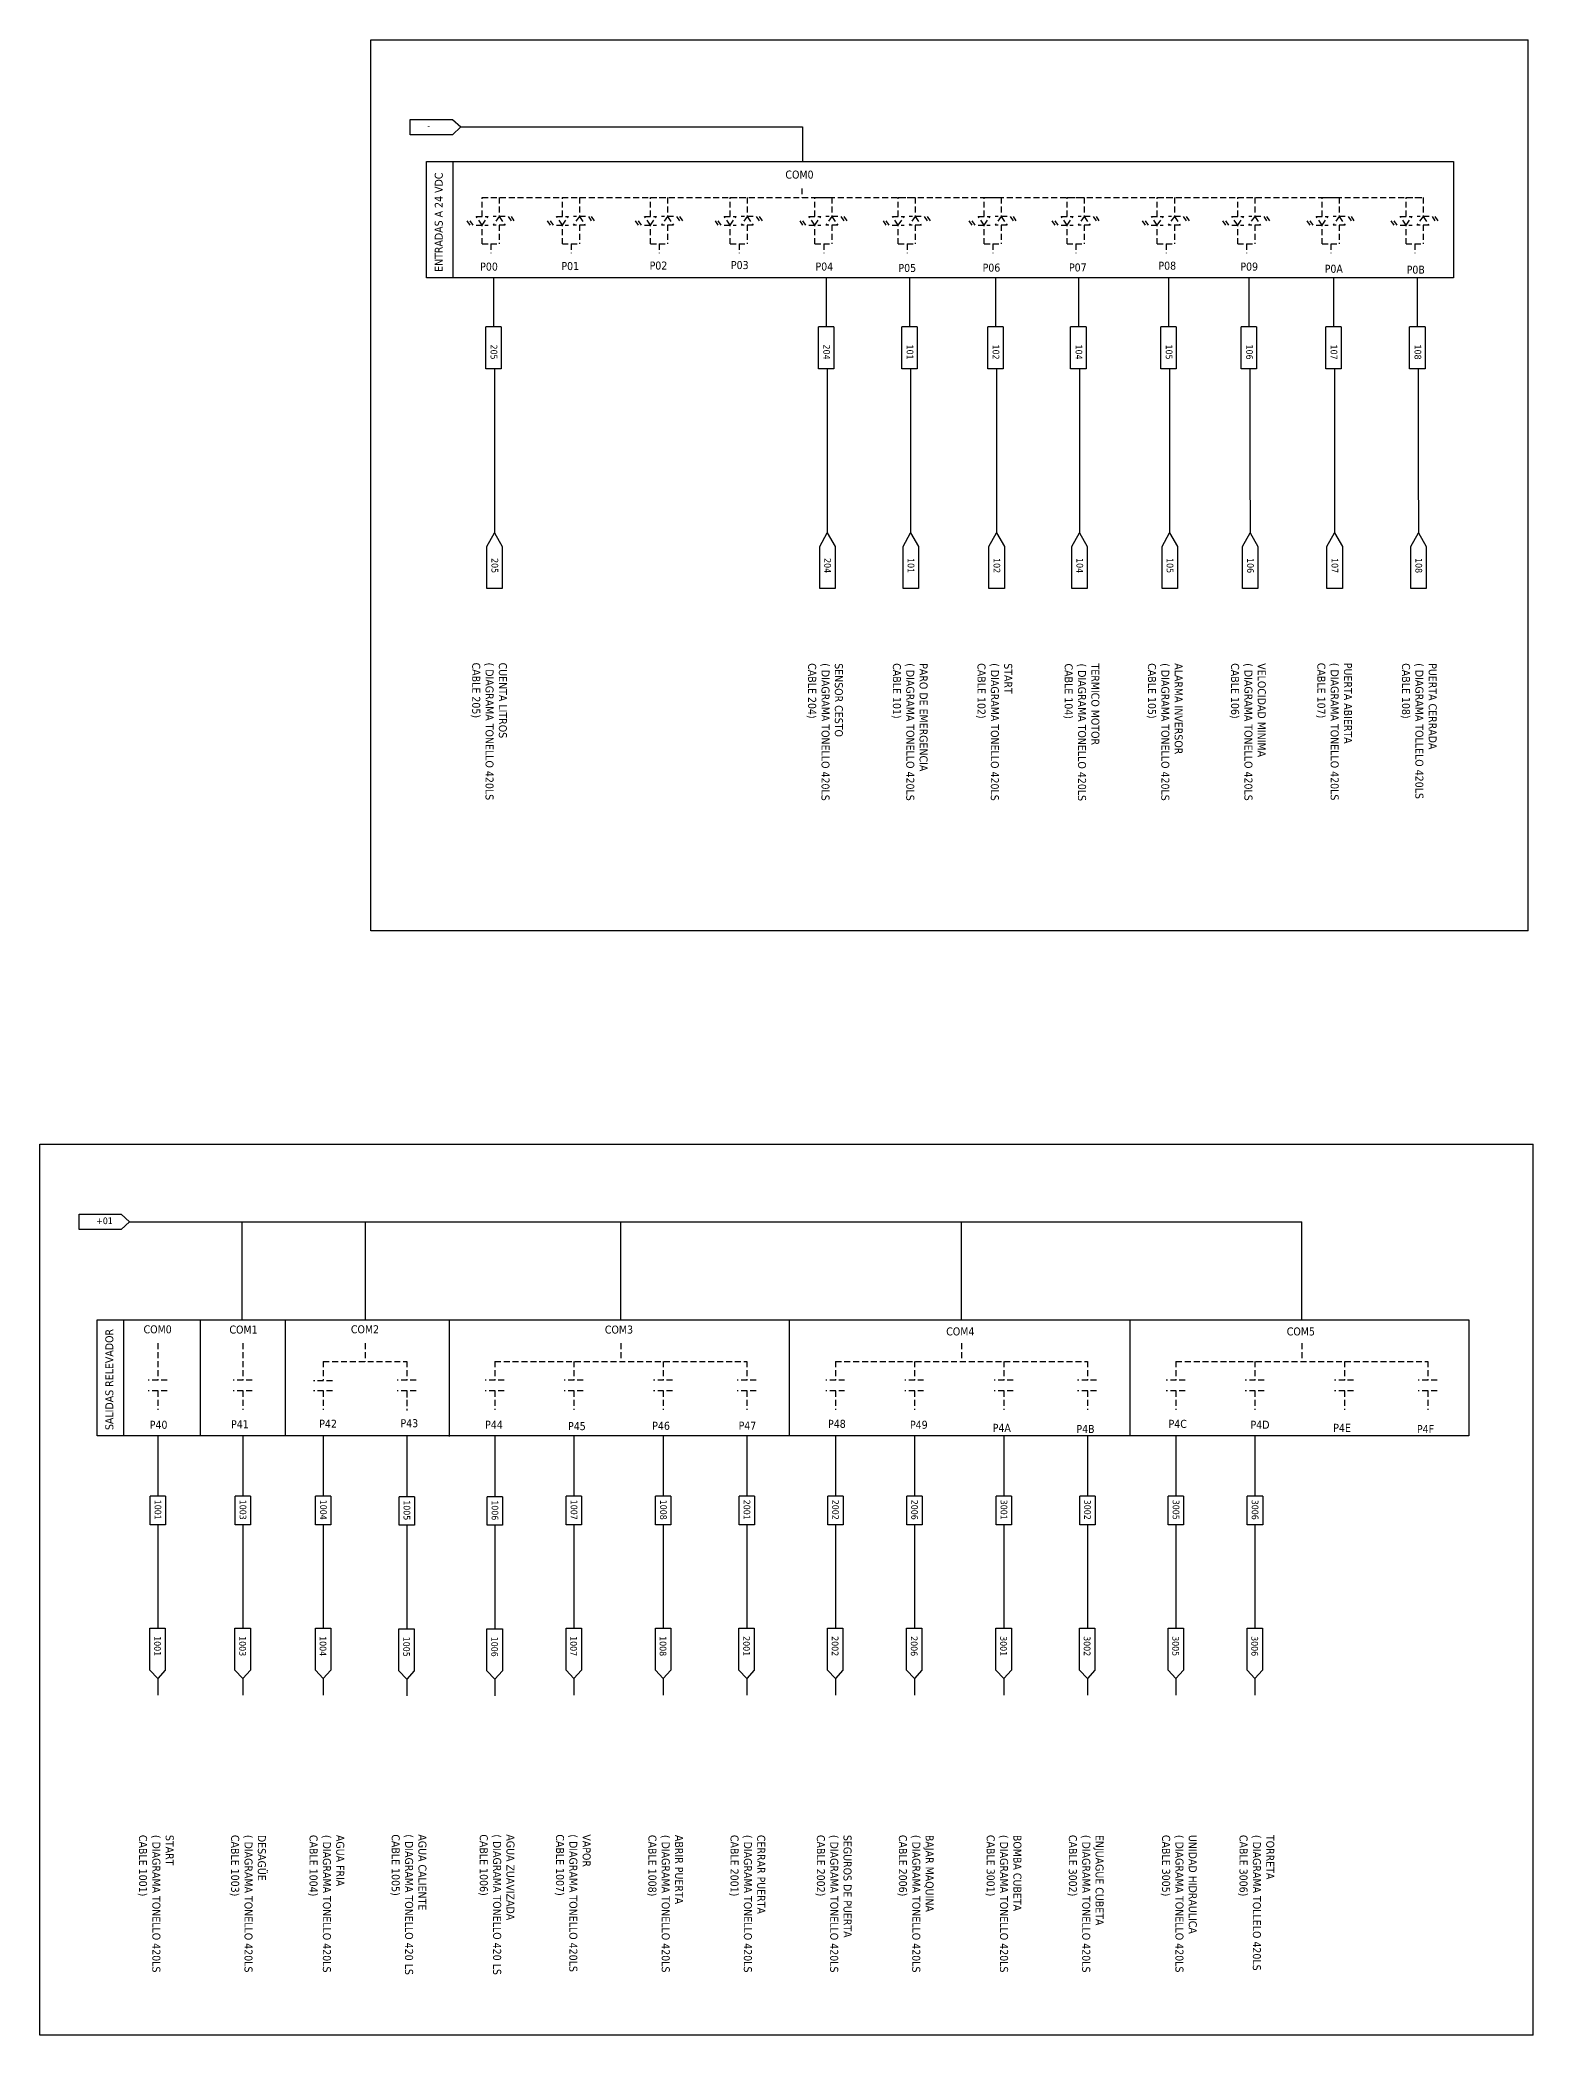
# Model space of a CAD drawing. Header units: millimetres. Extents: x 123 to 1759, y 804 to 1552.
# Drawn here: x 608 to 1168, y 804 to 1552 of the extents above; entities that cross this region are included whole.
import ezdxf

# ---------------------------------------------------------------- set-up
doc = ezdxf.new("R2010")
doc.units = ezdxf.units.MM
doc.linetypes.add('LÍNEAS_OCULTAS2', pattern=[4.7625, 3.175, -1.5875])
doc.layers.add('Capa1', color=7, linetype='LÍNEAS_OCULTAS2')
doc.styles.add('Tahoma', font='tahoma.ttf')

msp = doc.modelspace()

# ---------------------------------------------------------------- linework, layer by layer
for p, q in [((732.12, 1217.78), (732.12, 1551.78)), ((732.12, 1551.78), (1165.92, 1551.78)), ((1165.92, 1217.78), (1165.92, 1551.78)), ((746.89, 1521.99), (762.66, 1521.99)), ((746.89, 1516.23), (746.89, 1521.99)), ((762.66, 1521.99), (765.79, 1519.18)), ((765.79, 1519.18), (762.66, 1516.23)), ((765.79, 1519.18), (893.97, 1519.18)), ((893.97, 1519.18), (893.97, 1506.15)), ((762.66, 1516.23), (746.89, 1516.23)), ((762.84, 1506.15), (762.84, 1462.58)), ((778.04, 1462.37), (778.04, 1444.25)), ((902.78, 1462.37), (902.78, 1444.25)), ((934.03, 1462.37), (934.03, 1444.25)), ((966.23, 1462.37), (966.23, 1444.25)), ((997.33, 1462.37), (997.33, 1444.25)), ((1031.15, 1462.37), (1031.15, 1444.25)), ((1061.29, 1462.37), (1061.29, 1444.25)), ((1092.94, 1462.37), (1092.94, 1444.25)), ((1124.4, 1462.37), (1124.4, 1444.25)), ((775.16, 1428.48), (775.16, 1444.25)), ((780.92, 1444.25), (775.16, 1444.25)), ((780.92, 1444.25), (780.92, 1428.48)), ((899.89, 1428.48), (899.89, 1444.25)), ((905.66, 1444.25), (899.89, 1444.25)), ((905.66, 1444.25), (905.66, 1428.48)), ((931.15, 1428.48), (931.15, 1444.25)), ((936.92, 1444.25), (931.15, 1444.25)), ((936.92, 1444.25), (936.92, 1428.48)), ((963.34, 1428.48), (963.34, 1444.25)), ((969.11, 1444.25), (963.34, 1444.25)), ((969.11, 1444.25), (969.11, 1428.48)), ((994.45, 1428.48), (994.45, 1444.25)), ((1000.21, 1444.25), (994.45, 1444.25)), ((1000.21, 1444.25), (1000.21, 1428.48)), ((1028.27, 1428.48), (1028.27, 1444.25)), ((1034.03, 1444.25), (1028.27, 1444.25)), ((1034.03, 1444.25), (1034.03, 1428.48)), ((1058.41, 1428.48), (1058.41, 1444.25)), ((1064.17, 1444.25), (1058.41, 1444.25)), ((1064.17, 1444.25), (1064.17, 1428.48)), ((1090.05, 1428.48), (1090.05, 1444.25)), ((1095.82, 1444.25), (1090.05, 1444.25)), ((1095.82, 1444.25), (1095.82, 1428.48)), ((1121.52, 1428.48), (1121.52, 1444.25)), ((1127.28, 1444.25), (1121.52, 1444.25)), ((1127.28, 1444.25), (1127.28, 1428.48)), ((780.92, 1428.48), (775.16, 1428.48)), ((778.41, 1428.48), (778.41, 1391.62)), ((905.66, 1428.48), (899.89, 1428.48)), ((903.15, 1428.48), (903.15, 1391.62)), ((936.92, 1428.48), (931.15, 1428.48)), ((934.41, 1428.48), (934.41, 1391.62)), ((969.11, 1428.48), (963.34, 1428.48)), ((966.6, 1428.48), (966.6, 1391.62)), ((1000.21, 1428.48), (994.45, 1428.48)), ((997.7, 1428.48), (997.7, 1391.62)), ((1034.03, 1428.48), (1028.27, 1428.48)), ((1031.52, 1428.48), (1031.52, 1391.62)), ((1064.17, 1428.48), (1058.41, 1428.48)), ((1061.66, 1428.48), (1061.66, 1391.62)), ((1095.82, 1428.48), (1090.05, 1428.48)), ((1093.31, 1428.48), (1093.31, 1391.62)), ((1127.28, 1428.48), (1121.52, 1428.48)), ((1124.77, 1428.48), (1124.77, 1391.62)), ((778.41, 1391.62), (778.44, 1366.92)), ((903.15, 1391.62), (903.18, 1366.92)), ((934.41, 1391.62), (934.44, 1366.92)), ((966.6, 1391.62), (966.63, 1366.92)), ((997.7, 1391.62), (997.73, 1366.92)), ((1031.52, 1391.62), (1031.55, 1366.92)), ((1061.66, 1391.62), (1061.69, 1366.92)), ((1093.31, 1391.62), (1093.34, 1366.92)), ((1124.77, 1391.62), (1124.8, 1366.92)), ((778.44, 1374.33), (778.44, 1366.92)), ((903.18, 1374.33), (903.18, 1366.92)), ((934.44, 1374.33), (934.44, 1366.92)), ((966.63, 1374.33), (966.63, 1366.92)), ((997.73, 1374.33), (997.73, 1366.92)), ((1031.55, 1374.33), (1031.55, 1366.92)), ((1061.69, 1374.33), (1061.69, 1366.92)), ((1093.34, 1374.33), (1093.34, 1366.92)), ((1124.8, 1374.33), (1124.8, 1366.92)), ((775.64, 1361.81), (778.44, 1366.92)), ((775.64, 1346.04), (775.64, 1361.81)), ((778.44, 1366.92), (781.4, 1361.81)), ((781.4, 1361.81), (781.4, 1346.04)), ((900.37, 1361.81), (903.18, 1366.92)), ((900.37, 1346.04), (900.37, 1361.81)), ((903.18, 1366.92), (906.14, 1361.81)), ((906.14, 1361.81), (906.14, 1346.04)), ((931.63, 1361.81), (934.44, 1366.92)), ((931.63, 1346.04), (931.63, 1361.81)), ((934.44, 1366.92), (937.39, 1361.81)), ((937.39, 1361.81), (937.39, 1346.04)), ((963.82, 1361.81), (966.63, 1366.92)), ((963.82, 1346.04), (963.82, 1361.81)), ((966.63, 1366.92), (969.59, 1361.81)), ((969.59, 1361.81), (969.59, 1346.04)), ((994.92, 1361.81), (997.73, 1366.92)), ((994.92, 1346.04), (994.92, 1361.81)), ((997.73, 1366.92), (1000.69, 1361.81)), ((1000.69, 1361.81), (1000.69, 1346.04)), ((1028.74, 1361.81), (1031.55, 1366.92)), ((1028.74, 1346.04), (1028.74, 1361.81)), ((1031.55, 1366.92), (1034.51, 1361.81)), ((1034.51, 1361.81), (1034.51, 1346.04)), ((1058.89, 1361.81), (1061.69, 1366.92)), ((1058.89, 1346.04), (1058.89, 1361.81)), ((1061.69, 1366.92), (1064.65, 1361.81)), ((1064.65, 1361.81), (1064.65, 1346.04)), ((1090.53, 1361.81), (1093.34, 1366.92)), ((1090.53, 1346.04), (1090.53, 1361.81)), ((1093.34, 1366.92), (1096.3, 1361.81)), ((1096.3, 1361.81), (1096.3, 1346.04)), ((1121.99, 1361.81), (1124.8, 1366.92)), ((1121.99, 1346.04), (1121.99, 1361.81)), ((1124.8, 1366.92), (1127.76, 1361.81)), ((1127.76, 1361.81), (1127.76, 1346.04)), ((781.4, 1346.04), (775.64, 1346.04)), ((906.14, 1346.04), (900.37, 1346.04)), ((937.39, 1346.04), (931.63, 1346.04)), ((969.59, 1346.04), (963.82, 1346.04)), ((1000.69, 1346.04), (994.92, 1346.04)), ((1034.51, 1346.04), (1028.74, 1346.04)), ((1064.65, 1346.04), (1058.89, 1346.04)), ((1096.3, 1346.04), (1090.53, 1346.04)), ((1127.76, 1346.04), (1121.99, 1346.04)), ((1165.92, 1217.78), (732.12, 1217.78)), ((608.05, 803.7), (608.05, 1137.7)), ((608.05, 1137.7), (1167.8, 1137.7)), ((1167.8, 803.7), (1167.8, 1137.7)), ((622.8, 1111.47), (638.57, 1111.47)), ((622.8, 1105.71), (622.8, 1111.47)), ((638.57, 1111.47), (641.69, 1108.66)), ((641.69, 1108.66), (638.57, 1105.71)), ((641.69, 1108.66), (1081.14, 1108.66)), ((683.92, 1072), (683.92, 1108.66)), ((729.93, 1108.66), (729.93, 1072)), ((825.83, 1072), (825.83, 1108.66)), ((953.49, 1072), (953.49, 1108.66)), ((1081.14, 1072), (1081.14, 1108.66)), ((638.57, 1105.71), (622.8, 1105.71)), ((639.35, 1071.91), (639.35, 1028.34)), ((668.25, 1028.34), (668.25, 1071.91)), ((700.14, 1028.34), (700.14, 1071.91)), ((761.59, 1028.14), (761.59, 1071.71)), ((889.06, 1028.34), (889.06, 1071.91)), ((1016.71, 1028.34), (1016.71, 1071.91)), ((652.25, 1028.34), (652.25, 1005.75)), ((684.14, 1028.34), (684.14, 1005.75)), ((714.27, 1028.34), (714.27, 1005.75)), ((745.59, 1028.14), (745.59, 1005.55)), ((778.6, 1028.14), (778.6, 1005.55)), ((808.23, 1028.34), (808.23, 1005.75)), ((841.74, 1028.34), (841.74, 1005.75)), ((873.06, 1028.34), (873.06, 1005.75)), ((906.26, 1028.34), (906.26, 1005.75)), ((935.89, 1028.34), (935.89, 1005.75)), ((969.4, 1028.34), (969.4, 1005.75)), ((1000.71, 1028.34), (1000.71, 1005.75)), ((1033.92, 1028.34), (1033.92, 1005.75)), ((1063.54, 1028.34), (1063.54, 1005.75)), ((649.37, 995.07), (649.37, 1005.75)), ((655.14, 1005.75), (649.37, 1005.75)), ((655.14, 1005.75), (655.14, 995.07)), ((681.25, 995.07), (681.25, 1005.75)), ((687.02, 1005.75), (681.25, 1005.75)), ((687.02, 1005.75), (687.02, 995.07)), ((711.39, 995.07), (711.39, 1005.75)), ((717.15, 1005.75), (711.39, 1005.75)), ((717.15, 1005.75), (717.15, 995.07)), ((742.7, 994.87), (742.7, 1005.55)), ((748.47, 1005.55), (742.7, 1005.55)), ((748.47, 1005.55), (748.47, 994.87)), ((775.72, 994.87), (775.72, 1005.55)), ((781.49, 1005.55), (775.72, 1005.55)), ((781.49, 1005.55), (781.49, 994.87)), ((805.35, 995.07), (805.35, 1005.75)), ((811.11, 1005.75), (805.35, 1005.75)), ((811.11, 1005.75), (811.11, 995.07)), ((838.86, 995.07), (838.86, 1005.75)), ((844.62, 1005.75), (838.86, 1005.75)), ((844.62, 1005.75), (844.62, 995.07)), ((870.17, 995.07), (870.17, 1005.75)), ((875.94, 1005.75), (870.17, 1005.75)), ((875.94, 1005.75), (875.94, 995.07)), ((903.38, 995.07), (903.38, 1005.75)), ((909.14, 1005.75), (903.38, 1005.75)), ((909.14, 1005.75), (909.14, 995.07)), ((933.01, 995.07), (933.01, 1005.75)), ((938.77, 1005.75), (933.01, 1005.75)), ((938.77, 1005.75), (938.77, 995.07)), ((966.52, 995.07), (966.52, 1005.75)), ((972.28, 1005.75), (966.52, 1005.75)), ((972.28, 1005.75), (972.28, 995.07)), ((997.83, 995.07), (997.83, 1005.75)), ((1003.59, 1005.75), (997.83, 1005.75)), ((1003.59, 1005.75), (1003.59, 995.07)), ((1031.04, 995.07), (1031.04, 1005.75)), ((1036.8, 1005.75), (1031.04, 1005.75)), ((1036.8, 1005.75), (1036.8, 995.07)), ((1060.66, 995.07), (1060.66, 1005.75)), ((1066.43, 1005.75), (1060.66, 1005.75)), ((1066.43, 1005.75), (1066.43, 995.07)), ((655.14, 995.07), (649.37, 995.07)), ((652.25, 995.07), (652.25, 989.67)), ((687.02, 995.07), (681.25, 995.07)), ((684.14, 995.07), (684.14, 989.67)), ((717.15, 995.07), (711.39, 995.07)), ((714.27, 995.07), (714.27, 989.67)), ((811.11, 995.07), (805.35, 995.07)), ((808.23, 995.07), (808.23, 989.67)), ((844.62, 995.07), (838.86, 995.07)), ((841.74, 995.07), (841.74, 989.67)), ((875.94, 995.07), (870.17, 995.07)), ((873.06, 995.07), (873.06, 989.67)), ((909.14, 995.07), (903.38, 995.07)), ((906.26, 995.07), (906.26, 989.67)), ((938.77, 995.07), (933.01, 995.07)), ((935.89, 995.07), (935.89, 989.67)), ((972.28, 995.07), (966.52, 995.07)), ((969.4, 995.07), (969.4, 989.67)), ((1003.59, 995.07), (997.83, 995.07)), ((1000.71, 995.07), (1000.71, 989.67)), ((1036.8, 995.07), (1031.04, 995.07)), ((1033.92, 995.07), (1033.92, 989.67)), ((1066.43, 995.07), (1060.66, 995.07)), ((1063.54, 995.07), (1063.54, 989.67)), ((652.25, 989.67), (652.25, 961.65)), ((684.14, 989.67), (684.14, 961.65)), ((714.27, 989.67), (714.27, 961.65)), ((748.47, 994.87), (742.7, 994.87)), ((745.59, 994.87), (745.59, 989.47)), ((745.59, 989.47), (745.59, 961.45)), ((781.49, 994.87), (775.72, 994.87)), ((778.6, 994.87), (778.6, 989.47)), ((778.6, 989.47), (778.6, 961.45)), ((808.23, 989.67), (808.23, 961.65)), ((841.74, 989.67), (841.74, 961.65)), ((873.06, 989.67), (873.06, 961.65)), ((906.26, 989.67), (906.26, 961.65)), ((935.89, 989.67), (935.89, 961.65)), ((969.4, 989.67), (969.4, 961.65)), ((1000.71, 989.67), (1000.71, 961.65)), ((1033.92, 989.67), (1033.92, 961.65)), ((1063.54, 989.67), (1063.54, 961.65)), ((652.25, 961.65), (652.25, 956.25)), ((684.14, 961.65), (684.14, 956.25)), ((714.27, 961.65), (714.27, 956.25)), ((745.59, 961.45), (745.59, 956.05)), ((778.6, 961.45), (778.6, 956.05)), ((808.23, 961.65), (808.23, 956.25)), ((841.74, 961.65), (841.74, 956.25)), ((873.06, 961.65), (873.06, 956.25)), ((906.26, 961.65), (906.26, 956.25)), ((935.89, 961.65), (935.89, 956.25)), ((969.4, 961.65), (969.4, 956.25)), ((1000.71, 961.65), (1000.71, 956.25)), ((1033.92, 961.65), (1033.92, 956.25)), ((1063.54, 961.65), (1063.54, 956.25)), ((649.3, 940.48), (649.3, 956.25)), ((649.3, 956.25), (655.06, 956.25)), ((655.06, 956.25), (655.06, 940.48)), ((681.18, 940.48), (681.18, 956.25)), ((681.18, 956.25), (686.94, 956.25)), ((686.94, 956.25), (686.94, 940.48)), ((711.32, 940.48), (711.32, 956.25)), ((711.32, 956.25), (717.08, 956.25)), ((717.08, 956.25), (717.08, 940.48)), ((742.63, 940.28), (742.63, 956.05)), ((742.63, 956.05), (748.39, 956.05)), ((748.39, 956.05), (748.39, 940.28)), ((775.65, 940.28), (775.65, 956.05)), ((775.65, 956.05), (781.41, 956.05)), ((781.41, 956.05), (781.41, 940.28)), ((805.28, 940.48), (805.28, 956.25)), ((805.28, 956.25), (811.04, 956.25)), ((811.04, 956.25), (811.04, 940.48)), ((838.79, 940.48), (838.79, 956.25)), ((838.79, 956.25), (844.55, 956.25)), ((844.55, 956.25), (844.55, 940.48)), ((870.1, 940.48), (870.1, 956.25)), ((870.1, 956.25), (875.86, 956.25)), ((875.86, 956.25), (875.86, 940.48)), ((903.3, 940.48), (903.3, 956.25)), ((903.3, 956.25), (909.07, 956.25)), ((909.07, 956.25), (909.07, 940.48)), ((932.93, 940.48), (932.93, 956.25)), ((932.93, 956.25), (938.7, 956.25)), ((938.7, 956.25), (938.7, 940.48)), ((966.44, 940.48), (966.44, 956.25)), ((966.44, 956.25), (972.21, 956.25)), ((972.21, 956.25), (972.21, 940.48)), ((997.76, 940.48), (997.76, 956.25)), ((997.76, 956.25), (1003.52, 956.25)), ((1003.52, 956.25), (1003.52, 940.48)), ((1030.96, 940.48), (1030.96, 956.25)), ((1030.96, 956.25), (1036.72, 956.25)), ((1036.72, 956.25), (1036.72, 940.48)), ((1060.59, 940.48), (1060.59, 956.25)), ((1060.59, 956.25), (1066.35, 956.25)), ((1066.35, 956.25), (1066.35, 940.48)), ((652.25, 937.36), (649.3, 940.48)), ((655.06, 940.48), (652.25, 937.36)), ((652.25, 937.36), (652.25, 931.16)), ((684.14, 937.36), (681.18, 940.48)), ((686.94, 940.48), (684.14, 937.36)), ((684.14, 937.36), (684.14, 931.16)), ((714.27, 937.36), (711.32, 940.48)), ((717.08, 940.48), (714.27, 937.36)), ((714.27, 937.36), (714.27, 931.16)), ((745.59, 937.15), (742.63, 940.28)), ((748.39, 940.28), (745.59, 937.15)), ((745.59, 937.15), (745.59, 930.95)), ((778.6, 937.15), (775.65, 940.28)), ((781.41, 940.28), (778.6, 937.15)), ((778.6, 937.15), (778.6, 930.95)), ((808.23, 937.36), (805.28, 940.48)), ((811.04, 940.48), (808.23, 937.36)), ((808.23, 937.36), (808.23, 931.16)), ((841.74, 937.36), (838.79, 940.48)), ((844.55, 940.48), (841.74, 937.36)), ((841.74, 937.36), (841.74, 931.16)), ((873.06, 937.36), (870.1, 940.48)), ((875.86, 940.48), (873.06, 937.36)), ((873.06, 937.36), (873.06, 931.16)), ((906.26, 937.36), (903.3, 940.48)), ((909.07, 940.48), (906.26, 937.36)), ((906.26, 937.36), (906.26, 931.16)), ((935.89, 937.36), (932.93, 940.48)), ((938.7, 940.48), (935.89, 937.36)), ((935.89, 937.36), (935.89, 931.16)), ((969.4, 937.36), (966.44, 940.48)), ((972.21, 940.48), (969.4, 937.36)), ((969.4, 937.36), (969.4, 931.16)), ((1000.71, 937.36), (997.76, 940.48)), ((1003.52, 940.48), (1000.71, 937.36)), ((1000.71, 937.36), (1000.71, 931.16)), ((1033.92, 937.36), (1030.96, 940.48)), ((1036.72, 940.48), (1033.92, 937.36)), ((1033.92, 937.36), (1033.92, 931.16)), ((1063.54, 937.36), (1060.59, 940.48)), ((1066.35, 940.48), (1063.54, 937.36)), ((1063.54, 937.36), (1063.54, 931.16)), ((1167.8, 803.7), (608.05, 803.7))]:
    msp.add_line(p, q)
for points in [[(753, 1506.15), (1138.01, 1506.15), (1138.01, 1462.58), (753, 1462.58)], [(629.47, 1071.91), (1143.7, 1071.91), (1143.7, 1028.34), (629.47, 1028.34)]]:
    msp.add_lwpolyline(points, close=True)
at = {"layer": 'Capa1', "ltscale": 0.7}
for p, q in [((773.81, 1485.57), (773.81, 1492.67)), ((773.81, 1492.67), (780.21, 1492.67)), ((773.81, 1492.67), (1126.57, 1492.67)), ((780.21, 1492.67), (780.21, 1485.57)), ((803.91, 1485.57), (803.91, 1492.67)), ((803.91, 1492.67), (810.31, 1492.67)), ((810.31, 1492.67), (810.31, 1485.57)), ((836.92, 1485.57), (836.92, 1492.67)), ((836.92, 1492.67), (843.32, 1492.67)), ((843.32, 1492.67), (843.32, 1485.57)), ((866.8, 1485.57), (866.8, 1492.67)), ((866.8, 1492.67), (873.2, 1492.67)), ((873.2, 1492.67), (873.2, 1485.57)), ((893.68, 1496.11), (893.68, 1492.67)), ((898.55, 1485.57), (898.55, 1492.67)), ((898.55, 1492.67), (904.95, 1492.67)), ((904.95, 1492.67), (904.95, 1485.57)), ((929.81, 1485.57), (929.81, 1492.67)), ((929.81, 1492.67), (936.2, 1492.67)), ((936.2, 1492.67), (936.2, 1485.57)), ((962, 1485.57), (962, 1492.67)), ((962, 1492.67), (968.4, 1492.67)), ((968.4, 1492.67), (968.4, 1485.57)), ((993.1, 1485.57), (993.1, 1492.67)), ((993.1, 1492.67), (999.5, 1492.67)), ((999.5, 1492.67), (999.5, 1485.57)), ((1026.92, 1485.57), (1026.92, 1492.67)), ((1026.92, 1492.67), (1033.32, 1492.67)), ((1033.32, 1492.67), (1033.32, 1485.57)), ((1057.06, 1485.57), (1057.06, 1492.67)), ((1057.06, 1492.67), (1063.46, 1492.67)), ((1063.46, 1492.67), (1063.46, 1485.57)), ((1088.71, 1485.57), (1088.71, 1492.67)), ((1088.71, 1492.67), (1095.11, 1492.67)), ((1095.11, 1492.67), (1095.11, 1485.57)), ((1120.17, 1485.57), (1120.17, 1492.67)), ((1120.17, 1492.67), (1126.57, 1492.67)), ((1126.57, 1492.67), (1126.57, 1485.57)), ((769.36, 1482.38), (768.26, 1483.97)), ((770.46, 1482.38), (769.36, 1483.97)), ((771.56, 1482.38), (776.06, 1482.38)), ((771.61, 1485.57), (776.11, 1485.57)), ((773.81, 1482.38), (771.61, 1485.57)), ((773.81, 1482.38), (776.11, 1485.57)), ((773.81, 1475.28), (773.81, 1482.38)), ((780.21, 1485.57), (777.91, 1482.38)), ((782.41, 1482.38), (777.91, 1482.38)), ((782.41, 1482.38), (777.91, 1482.38)), ((782.46, 1485.57), (777.97, 1485.57)), ((780.21, 1485.57), (782.41, 1482.38)), ((780.21, 1482.38), (780.21, 1475.28)), ((783.56, 1485.57), (784.66, 1483.97)), ((784.66, 1485.57), (785.76, 1483.97)), ((799.45, 1482.38), (798.35, 1483.97)), ((800.55, 1482.38), (799.45, 1483.97)), ((801.65, 1482.38), (806.15, 1482.38)), ((801.71, 1485.57), (806.2, 1485.57)), ((803.91, 1482.38), (801.71, 1485.57)), ((803.91, 1482.38), (806.2, 1485.57)), ((803.91, 1475.28), (803.91, 1482.38)), ((810.31, 1485.57), (808.01, 1482.38)), ((812.51, 1482.38), (808.01, 1482.38)), ((812.51, 1482.38), (808.01, 1482.38)), ((812.56, 1485.57), (808.06, 1485.57)), ((810.31, 1485.57), (812.51, 1482.38)), ((810.31, 1482.38), (810.31, 1475.28)), ((813.66, 1485.57), (814.76, 1483.97)), ((814.76, 1485.57), (815.86, 1483.97)), ((832.47, 1482.38), (831.37, 1483.97)), ((833.57, 1482.38), (832.47, 1483.97)), ((834.67, 1482.38), (839.17, 1482.38)), ((834.72, 1485.57), (839.22, 1485.57)), ((836.92, 1482.38), (834.72, 1485.57)), ((836.92, 1482.38), (839.22, 1485.57)), ((836.92, 1475.28), (836.92, 1482.38)), ((843.32, 1485.57), (841.02, 1482.38)), ((845.52, 1482.38), (841.02, 1482.38)), ((845.52, 1482.38), (841.02, 1482.38)), ((845.58, 1485.57), (841.08, 1485.57)), ((843.32, 1485.57), (845.52, 1482.38)), ((843.32, 1482.38), (843.32, 1475.28)), ((846.68, 1485.57), (847.78, 1483.97)), ((847.78, 1485.57), (848.88, 1483.97)), ((862.35, 1482.38), (861.25, 1483.97)), ((863.45, 1482.38), (862.35, 1483.97)), ((864.55, 1482.38), (869.05, 1482.38)), ((864.6, 1485.57), (869.1, 1485.57)), ((866.8, 1482.38), (864.6, 1485.57)), ((866.8, 1482.38), (869.1, 1485.57)), ((866.8, 1475.28), (866.8, 1482.38)), ((873.2, 1485.57), (870.91, 1482.38)), ((875.4, 1482.38), (870.91, 1482.38)), ((875.4, 1482.38), (870.91, 1482.38)), ((875.46, 1485.57), (870.96, 1485.57)), ((873.2, 1485.57), (875.4, 1482.38)), ((873.2, 1482.38), (873.2, 1475.28)), ((876.56, 1485.57), (877.66, 1483.97)), ((877.66, 1485.57), (878.76, 1483.97)), ((894.09, 1482.38), (892.99, 1483.97)), ((895.19, 1482.38), (894.09, 1483.97)), ((896.29, 1482.38), (900.79, 1482.38)), ((896.35, 1485.57), (900.84, 1485.57)), ((898.55, 1482.38), (896.35, 1485.57)), ((898.55, 1482.38), (900.84, 1485.57)), ((898.55, 1475.28), (898.55, 1482.38)), ((904.95, 1485.57), (902.65, 1482.38)), ((907.15, 1482.38), (902.65, 1482.38)), ((907.15, 1482.38), (902.65, 1482.38)), ((907.2, 1485.57), (902.7, 1485.57)), ((904.95, 1485.57), (907.15, 1482.38)), ((904.95, 1482.38), (904.95, 1475.28)), ((908.3, 1485.57), (909.4, 1483.97)), ((909.4, 1485.57), (910.5, 1483.97)), ((925.35, 1482.38), (924.25, 1483.97)), ((926.45, 1482.38), (925.35, 1483.97)), ((927.55, 1482.38), (932.05, 1482.38)), ((927.61, 1485.57), (932.1, 1485.57)), ((929.81, 1482.38), (927.61, 1485.57)), ((929.81, 1482.38), (932.1, 1485.57)), ((929.81, 1475.28), (929.81, 1482.38)), ((936.2, 1485.57), (933.91, 1482.38)), ((938.41, 1482.38), (933.91, 1482.38)), ((938.41, 1482.38), (933.91, 1482.38)), ((938.46, 1485.57), (933.96, 1485.57)), ((936.2, 1485.57), (938.41, 1482.38)), ((936.2, 1482.38), (936.2, 1475.28)), ((939.56, 1485.57), (940.66, 1483.97)), ((940.66, 1485.57), (941.76, 1483.97)), ((957.54, 1482.38), (956.44, 1483.97)), ((958.64, 1482.38), (957.54, 1483.97)), ((959.74, 1482.38), (964.24, 1482.38)), ((959.8, 1485.57), (964.3, 1485.57)), ((962, 1482.38), (959.8, 1485.57)), ((962, 1482.38), (964.3, 1485.57)), ((962, 1475.28), (962, 1482.38)), ((968.4, 1485.57), (966.1, 1482.38)), ((970.6, 1482.38), (966.1, 1482.38)), ((970.6, 1482.38), (966.1, 1482.38)), ((970.65, 1485.57), (966.15, 1485.57)), ((968.4, 1485.57), (970.6, 1482.38)), ((968.4, 1482.38), (968.4, 1475.28)), ((971.75, 1485.57), (972.85, 1483.97)), ((972.85, 1485.57), (973.95, 1483.97)), ((988.64, 1482.38), (987.54, 1483.97)), ((989.75, 1482.38), (988.64, 1483.97)), ((990.85, 1482.38), (995.34, 1482.38)), ((990.9, 1485.57), (995.4, 1485.57)), ((993.1, 1482.38), (990.9, 1485.57)), ((993.1, 1482.38), (995.4, 1485.57)), ((993.1, 1475.28), (993.1, 1482.38)), ((999.5, 1485.57), (997.2, 1482.38)), ((1001.7, 1482.38), (997.2, 1482.38)), ((1001.7, 1482.38), (997.2, 1482.38)), ((1001.75, 1485.57), (997.25, 1485.57)), ((999.5, 1485.57), (1001.7, 1482.38)), ((999.5, 1482.38), (999.5, 1475.28)), ((1002.85, 1485.57), (1003.95, 1483.97)), ((1003.95, 1485.57), (1005.05, 1483.97)), ((1022.46, 1482.38), (1021.36, 1483.97)), ((1023.57, 1482.38), (1022.46, 1483.97)), ((1024.67, 1482.38), (1029.16, 1482.38)), ((1024.72, 1485.57), (1029.22, 1485.57)), ((1026.92, 1482.38), (1024.72, 1485.57)), ((1026.92, 1482.38), (1029.22, 1485.57)), ((1026.92, 1475.28), (1026.92, 1482.38)), ((1033.32, 1485.57), (1031.02, 1482.38)), ((1035.52, 1482.38), (1031.02, 1482.38)), ((1035.52, 1482.38), (1031.02, 1482.38)), ((1035.57, 1485.57), (1031.07, 1485.57)), ((1033.32, 1485.57), (1035.52, 1482.38)), ((1033.32, 1482.38), (1033.32, 1475.28)), ((1036.67, 1485.57), (1037.77, 1483.97)), ((1037.77, 1485.57), (1038.87, 1483.97)), ((1052.61, 1482.38), (1051.51, 1483.97)), ((1053.71, 1482.38), (1052.61, 1483.97)), ((1054.81, 1482.38), (1059.31, 1482.38)), ((1054.86, 1485.57), (1059.36, 1485.57)), ((1057.06, 1482.38), (1054.86, 1485.57)), ((1057.06, 1482.38), (1059.36, 1485.57)), ((1057.06, 1475.28), (1057.06, 1482.38)), ((1063.46, 1485.57), (1061.16, 1482.38)), ((1065.66, 1482.38), (1061.16, 1482.38)), ((1065.66, 1482.38), (1061.16, 1482.38)), ((1065.71, 1485.57), (1061.22, 1485.57)), ((1063.46, 1485.57), (1065.66, 1482.38)), ((1063.46, 1482.38), (1063.46, 1475.28)), ((1066.81, 1485.57), (1067.91, 1483.97)), ((1067.91, 1485.57), (1069.01, 1483.97)), ((1084.25, 1482.38), (1083.15, 1483.97)), ((1085.35, 1482.38), (1084.25, 1483.97)), ((1086.45, 1482.38), (1090.95, 1482.38)), ((1086.51, 1485.57), (1091, 1485.57)), ((1088.71, 1482.38), (1086.51, 1485.57)), ((1088.71, 1482.38), (1091, 1485.57)), ((1088.71, 1475.28), (1088.71, 1482.38)), ((1095.11, 1485.57), (1092.81, 1482.38)), ((1097.31, 1482.38), (1092.81, 1482.38)), ((1097.31, 1482.38), (1092.81, 1482.38)), ((1097.36, 1485.57), (1092.86, 1485.57)), ((1095.11, 1485.57), (1097.31, 1482.38)), ((1095.11, 1482.38), (1095.11, 1475.28)), ((1098.46, 1485.57), (1099.56, 1483.97)), ((1099.56, 1485.57), (1100.66, 1483.97)), ((1115.72, 1482.38), (1114.62, 1483.97)), ((1116.82, 1482.38), (1115.72, 1483.97)), ((1117.92, 1482.38), (1122.41, 1482.38)), ((1117.97, 1485.57), (1122.47, 1485.57)), ((1120.17, 1482.38), (1117.97, 1485.57)), ((1120.17, 1482.38), (1122.47, 1485.57)), ((1120.17, 1475.28), (1120.17, 1482.38)), ((1126.57, 1485.57), (1124.27, 1482.38)), ((1128.77, 1482.38), (1124.27, 1482.38)), ((1128.77, 1482.38), (1124.27, 1482.38)), ((1128.82, 1485.57), (1124.32, 1485.57)), ((1126.57, 1485.57), (1128.77, 1482.38)), ((1126.57, 1482.38), (1126.57, 1475.28)), ((1129.92, 1485.57), (1131.02, 1483.97)), ((1131.02, 1485.57), (1132.12, 1483.97)), ((773.81, 1475.28), (780.21, 1475.28)), ((773.81, 1475.28), (780.21, 1475.28)), ((777.14, 1475.28), (777.14, 1471.83)), ((803.91, 1475.28), (810.31, 1475.28)), ((803.91, 1475.28), (810.31, 1475.28)), ((807.23, 1475.28), (807.23, 1471.83)), ((836.92, 1475.28), (843.32, 1475.28)), ((836.92, 1475.28), (843.32, 1475.28)), ((840.25, 1475.28), (840.25, 1471.83)), ((866.8, 1475.28), (873.2, 1475.28)), ((866.8, 1475.28), (873.2, 1475.28)), ((870.13, 1475.28), (870.13, 1471.83)), ((898.55, 1475.28), (904.95, 1475.28)), ((898.55, 1475.28), (904.95, 1475.28)), ((901.87, 1475.28), (901.87, 1471.83)), ((929.81, 1475.28), (936.2, 1475.28)), ((929.81, 1475.28), (936.2, 1475.28)), ((933.13, 1475.28), (933.13, 1471.83)), ((962, 1475.28), (968.4, 1475.28)), ((962, 1475.28), (968.4, 1475.28)), ((965.32, 1475.28), (965.32, 1471.83)), ((993.1, 1475.28), (999.5, 1475.28)), ((993.1, 1475.28), (999.5, 1475.28)), ((996.43, 1475.28), (996.43, 1471.83)), ((1026.92, 1475.28), (1033.32, 1475.28)), ((1026.92, 1475.28), (1033.32, 1475.28)), ((1030.25, 1475.28), (1030.25, 1471.83)), ((1057.06, 1475.28), (1063.46, 1475.28)), ((1057.06, 1475.28), (1063.46, 1475.28)), ((1060.39, 1475.28), (1060.39, 1471.83)), ((1088.71, 1475.28), (1095.11, 1475.28)), ((1088.71, 1475.28), (1095.11, 1475.28)), ((1092.03, 1475.28), (1092.03, 1471.83)), ((1120.17, 1475.28), (1126.57, 1475.28)), ((1120.17, 1475.28), (1126.57, 1475.28)), ((1123.5, 1475.28), (1123.5, 1471.83)), ((652.25, 1063.1), (652.25, 1056.3)), ((684.14, 1063.1), (684.14, 1055.88)), ((729.93, 1063.1), (729.93, 1056.3)), ((825.83, 1063.1), (825.83, 1056.3)), ((953.49, 1063.1), (953.49, 1056.3)), ((1081.14, 1063.1), (1081.14, 1056.3)), ((652.25, 1056.3), (652.25, 1049.2)), ((684.14, 1056.3), (684.14, 1049.2)), ((714.27, 1056.3), (745.59, 1056.3)), ((714.27, 1056.3), (714.27, 1049.2)), ((745.59, 1056.3), (745.59, 1049.2)), ((778.6, 1056.3), (873.06, 1056.3)), ((778.6, 1056.3), (778.6, 1049.2)), ((808.23, 1056.3), (808.23, 1049.2)), ((841.74, 1056.3), (841.74, 1049.2)), ((873.06, 1056.3), (873.06, 1049.2)), ((906.26, 1056.3), (1000.71, 1056.3)), ((906.26, 1056.3), (906.26, 1049.2)), ((935.89, 1056.3), (935.89, 1049.2)), ((969.4, 1056.3), (969.4, 1049.2)), ((1000.71, 1056.3), (1000.71, 1049.2)), ((1033.92, 1056.3), (1128.37, 1056.3)), ((1033.92, 1056.3), (1033.92, 1049.2)), ((1063.54, 1056.3), (1063.54, 1049.2)), ((1097.06, 1056.3), (1097.06, 1049.2)), ((1128.37, 1056.3), (1128.37, 1049.2)), ((655.71, 1049.2), (648.61, 1049.2)), ((687.59, 1049.2), (680.49, 1049.2)), ((717.72, 1048.99), (710.63, 1048.99)), ((749.04, 1049.2), (741.94, 1049.2)), ((782.06, 1049.2), (774.96, 1049.2)), ((811.68, 1049.2), (804.58, 1049.2)), ((845.2, 1049.2), (838.1, 1049.2)), ((876.51, 1049.2), (869.41, 1049.2)), ((909.71, 1049.2), (902.61, 1049.2)), ((939.34, 1049.2), (932.24, 1049.2)), ((972.85, 1049.2), (965.75, 1049.2)), ((1004.17, 1049.2), (997.07, 1049.2)), ((1037.37, 1049.2), (1030.27, 1049.2)), ((1067, 1049.2), (1059.9, 1049.2)), ((1100.51, 1049.2), (1093.41, 1049.2)), ((1131.82, 1049.2), (1124.72, 1049.2)), ((655.71, 1045.24), (648.61, 1045.24)), ((652.25, 1045.24), (652.25, 1038.14)), ((687.59, 1045.24), (680.49, 1045.24)), ((684.14, 1045.24), (684.14, 1038.14)), ((717.72, 1045.24), (710.63, 1045.24)), ((714.27, 1045.24), (714.27, 1038.14)), ((749.04, 1045.24), (741.94, 1045.24)), ((745.59, 1045.24), (745.59, 1038.14)), ((745.59, 1045.03), (745.59, 1037.93)), ((782.06, 1045.24), (774.96, 1045.24)), ((778.6, 1045.24), (778.6, 1038.14)), ((778.6, 1045.24), (778.6, 1038.14)), ((811.68, 1045.24), (804.58, 1045.24)), ((808.23, 1045.24), (808.23, 1038.14)), ((808.23, 1045.24), (808.23, 1038.14)), ((845.2, 1045.24), (838.1, 1045.24)), ((841.74, 1045.24), (841.74, 1038.14)), ((841.74, 1045.24), (841.74, 1038.14)), ((876.51, 1045.24), (869.41, 1045.24)), ((873.06, 1045.24), (873.06, 1038.14)), ((873.06, 1045.24), (873.06, 1038.14)), ((909.71, 1045.24), (902.61, 1045.24)), ((906.26, 1045.24), (906.26, 1038.14)), ((906.26, 1045.24), (906.26, 1038.14)), ((939.34, 1045.24), (932.24, 1045.24)), ((935.89, 1045.24), (935.89, 1038.14)), ((935.89, 1045.24), (935.89, 1038.14)), ((972.85, 1045.24), (965.75, 1045.24)), ((969.4, 1045.24), (969.4, 1038.14)), ((969.4, 1045.24), (969.4, 1038.14)), ((1004.17, 1045.24), (997.07, 1045.24)), ((1000.71, 1045.24), (1000.71, 1038.14)), ((1000.71, 1045.24), (1000.71, 1038.14)), ((1037.37, 1045.24), (1030.27, 1045.24)), ((1033.92, 1045.24), (1033.92, 1038.14)), ((1033.92, 1045.24), (1033.92, 1038.14)), ((1067, 1045.24), (1059.9, 1045.24)), ((1063.54, 1045.24), (1063.54, 1038.14)), ((1063.54, 1045.24), (1063.54, 1038.14)), ((1100.51, 1045.24), (1093.41, 1045.24)), ((1097.06, 1045.24), (1097.06, 1038.14)), ((1097.06, 1045.24), (1097.06, 1038.14)), ((1131.82, 1045.24), (1124.72, 1045.24)), ((1128.37, 1045.24), (1128.37, 1038.14)), ((1128.37, 1045.24), (1128.37, 1038.14))]:
    msp.add_line(p, q, dxfattribs=at)

# ---------------------------------------------------------------- texts
at = {"width": 15.2778, "attachment_point": 1, "style": 'Tahoma'}
for s, insert, char_height in [('-', (753.26, 1520.79), 2.5), ('COM0', (887.51, 1502.78), 3), ('P00', (773.09, 1468.28), 3), ('P01', (803.55, 1468.49), 3), ('P02', (836.61, 1468.67), 3), ('P03', (867.08, 1468.87), 3), ('P04', (898.8, 1468.3), 3), ('P05', (929.89, 1467.78), 3), ('P06', (961.43, 1467.9), 3), ('P07', (993.81, 1467.97), 3), ('P08', (1027.35, 1468.63), 3), ('P09', (1058.07, 1468.29), 3), ('P0A', (1089.68, 1467.48), 3), ('P0B', (1120.4, 1467.14), 3), ('+01', (629.17, 1110.27), 2.5), ('COM0', (646.91, 1069.83), 3), ('COM1', (679.1, 1069.73), 3), ('COM2', (724.64, 1069.84), 3), ('COM3', (819.84, 1069.73), 3), ('COM4', (947.8, 1069.04), 3), ('COM5', (1075.46, 1069.04), 3), ('P40', (649.23, 1034.04), 3), ('P41', (679.7, 1034.25), 3), ('P42', (712.76, 1034.43), 3), ('P43', (743.22, 1034.63), 3), ('P44', (774.95, 1034.06), 3), ('P45', (806.04, 1033.54), 3), ('P46', (837.58, 1033.66), 3), ('P47', (869.96, 1033.73), 3), ('P48', (903.49, 1034.39), 3), ('P49', (934.21, 1034.06), 3), ('P4A', (965.22, 1032.89), 3), ('P4B', (996.59, 1032.45), 3), ('P4C', (1031.15, 1034.39), 3), ('P4D', (1061.87, 1034.06), 3), ('P4E', (1092.88, 1032.89), 3), ('P4F', (1124.25, 1032.45), 3)]:
    msp.add_mtext(s, dxfattribs=dict(at, insert=insert, char_height=char_height))
at = {"style": 'Tahoma'}
for s, insert, char_height, width, attachment_point, rotation in [('ENTRADAS A 24 VDC', (756.06, 1464.79), 3, 53.74, 1, 90), ('205', (779.5, 1437.55), 2.5, 15.2778, 1, 270), ('204', (904.24, 1437.55), 2.5, 15.2778, 1, 270), ('101', (935.49, 1437.55), 2.5, 15.2778, 1, 270), ('102', (967.69, 1437.55), 2.5, 15.2778, 1, 270), ('104', (998.79, 1437.55), 2.5, 15.2778, 1, 270), ('105', (1032.61, 1437.55), 2.5, 15.2778, 1, 270), ('106', (1062.75, 1437.55), 2.5, 15.2778, 1, 270), ('107', (1094.4, 1437.55), 2.5, 15.2778, 1, 270), ('108', (1125.86, 1437.55), 2.5, 15.2778, 1, 270), ('205', (779.84, 1357.48), 2.5, 15.2778, 1, 270), ('204', (904.58, 1357.48), 2.5, 15.2778, 1, 270), ('101', (935.84, 1357.48), 2.5, 15.2778, 1, 270), ('102', (968.03, 1357.48), 2.5, 15.2778, 1, 270), ('104', (999.13, 1357.48), 2.5, 15.2778, 1, 270), ('105', (1032.95, 1357.48), 2.5, 15.2778, 1, 270), ('106', (1063.09, 1357.48), 2.5, 15.2778, 1, 270), ('107', (1094.74, 1357.48), 2.5, 15.2778, 1, 270), ('108', (1126.2, 1357.48), 2.5, 15.2778, 1, 270), ('CUENTA LITROS\\P\\pt48;( DIAGRAMA TONELLO 420LS\\PCABLE 205)', (783.11, 1318.3), 3, 79.9426, 1, 270), ('SENSOR CESTO\\P\\pt48;( DIAGRAMA TONELLO 420LS\\PCABLE 204)', (909.05, 1318.08), 3, 79.9426, 1, 270), ('PARO DE EMERGENCIA \\P\\pt48;( DIAGRAMA TONELLO 420LS\\PCABLE 101)', (940.82, 1318.08), 3, 79.9426, 1, 270), ('START\\P\\pt48;( DIAGRAMA TONELLO 420LS\\PCABLE 102)', (972.53, 1318.08), 3, 79.9426, 1, 270), ('TERMICO MOTOR\\P\\pt48;( DIAGRAMA TONELLO 420LS\\PCABLE 104)', (1005.21, 1317.96), 3, 79.9426, 1, 270), ('ALARMA INVERSOR\\P\\pt48;( DIAGRAMA TONELLO 420LS\\PCABLE 105)', (1036.43, 1318.08), 3, 79.9426, 1, 270), ('VELOCIDAD MINIMA\\P\\pt48;( DIAGRAMA TONELLO 420LS\\PCABLE 106)', (1067.59, 1318.08), 3, 79.9426, 1, 270), ('PUERTA ABIERTA\\P\\pt48;( DIAGRAMA TONELLO 420LS\\PCABLE 107)', (1099.92, 1318.21), 3, 79.9426, 1, 270), ('PUERTA CERRADA\\P\\pt48;( DIAGRAMA TOLLELO 420LS\\PCABLE 108)', (1131.67, 1318.08), 3, 79.9426, 1, 270), ('SALIDAS RELEVADOR', (632.57, 1030.55), 3, 53.74, 1, 90), ('1001', (653.55, 1000.67), 2.5, 9.1207, 2, 270), ('1003', (685.43, 1000.67), 2.5, 9.1207, 2, 270), ('1004', (715.57, 1000.67), 2.5, 9.1207, 2, 270), ('1005', (746.88, 1000.47), 2.5, 9.1207, 2, 270), ('1006', (779.9, 1000.47), 2.5, 9.1207, 2, 270), ('1007', (809.53, 1000.67), 2.5, 9.1207, 2, 270), ('1008', (843.04, 1000.67), 2.5, 9.1207, 2, 270), ('2001', (874.35, 1000.67), 2.5, 9.1207, 2, 270), ('2002', (907.55, 1000.67), 2.5, 9.1207, 2, 270), ('2006', (937.18, 1000.67), 2.5, 9.1207, 2, 270), ('3001', (970.69, 1000.67), 2.5, 9.1207, 2, 270), ('3002', (1002.01, 1000.67), 2.5, 9.1207, 2, 270), ('3005', (1035.21, 1000.67), 2.5, 9.1207, 2, 270), ('3006', (1064.84, 1000.67), 2.5, 9.1207, 2, 270), ('1001', (653.41, 953.28), 2.5, 15.2778, 1, 270.00012), ('1003', (685.29, 953.28), 2.5, 15.2778, 1, 270.00012), ('1004', (715.43, 953.28), 2.5, 15.2778, 1, 270.00012), ('1005', (746.74, 953.07), 2.5, 15.2778, 1, 270.00012), ('1006', (779.76, 953.07), 2.5, 15.2778, 1, 270.00012), ('1007', (809.39, 953.28), 2.5, 15.2778, 1, 270.00012), ('1008', (842.9, 953.28), 2.5, 15.2778, 1, 270.00012), ('2001', (874.21, 953.28), 2.5, 15.2778, 1, 270.00012), ('2002', (907.41, 953.28), 2.5, 15.2778, 1, 270.00012), ('2006', (937.04, 953.28), 2.5, 15.2778, 1, 270.00012), ('3001', (970.55, 953.28), 2.5, 15.2778, 1, 270.00012), ('3002', (1001.87, 953.28), 2.5, 15.2778, 1, 270.00012), ('3005', (1035.07, 953.28), 2.5, 15.2778, 1, 270.00012), ('3006', (1064.7, 953.28), 2.5, 15.2778, 1, 270.00012), ('START\\P\\pt48;( DIAGRAMA TONELLO 420LS\\PCABLE 1001)', (658.21, 878.76), 3, 79.9426, 1, 270), ('DESAGÜE\\P\\pt48;( DIAGRAMA TONELLO 420LS\\PCABLE 1003)', (692.75, 878.76), 3, 79.9426, 1, 270), ('AGUA FRIA\\P\\pt48;( DIAGRAMA TONELLO 420LS\\PCABLE 1004)', (722.14, 878.76), 3, 79.9426, 1, 270), ('AGUA CALIENTE\\P\\pt48;( DIAGRAMA TONELLO 420 LS\\PCABLE 1005)', (752.94, 878.97), 3, 79.9426, 1, 270), ('AGUA ZUAVIZADA\\P\\pt48;( DIAGRAMA TONELLO 420 LS\\PCABLE 1006)', (785.96, 878.97), 3, 79.9426, 1, 270), ('VAPOR\\P\\pt48;( DIAGRAMA TONELLO 420LS\\PCABLE 1007)', (814.52, 878.97), 3, 79.9426, 1, 270), ('ABRIR PUERTA\\P\\pt48;( DIAGRAMA TONELLO 420LS\\PCABLE 1008)', (849.16, 878.76), 3, 79.9426, 1, 270), ('CERRAR PUERTA\\P\\pt48;( DIAGRAMA TONELLO 420LS\\PCABLE 2001)', (879.95, 878.76), 3, 79.9426, 1, 270), ('SEGUROS DE PUERTA\\P\\pt48;( DIAGRAMA TONELLO 420LS\\PCABLE 2002)', (912.31, 878.76), 3, 79.9426, 1, 270), ('BAJAR MAQUINA\\P\\pt48;( DIAGRAMA TONELLO 420LS\\PCABLE 2006)', (943.07, 878.76), 3, 79.9426, 1, 270), ('BOMBA CUBETA\\P\\pt48;( DIAGRAMA TONELLO 420LS\\PCABLE 3001)', (975.98, 878.76), 3, 79.9426, 1, 270), ('ENJUAGUE CUBETA\\P\\pt48;( DIAGRAMA TONELLO 420LS\\PCABLE 3002)', (1006.78, 878.76), 3, 79.9426, 1, 270), ('UNIDAD HIDRAULICA\\P\\pt48;( DIAGRAMA TONELLO 420LS\\PCABLE 3005)', (1041.73, 878.76), 3, 79.9426, 1, 270), ('TORRETA\\P\\pt48;( DIAGRAMA TOLLELO 420LS\\PCABLE 3006)', (1070.76, 878.76), 3, 79.9426, 1, 270)]:
    msp.add_mtext(s, dxfattribs=dict(at, insert=insert, char_height=char_height, width=width, attachment_point=attachment_point, rotation=rotation))

doc.saveas('drawing.dxf')
